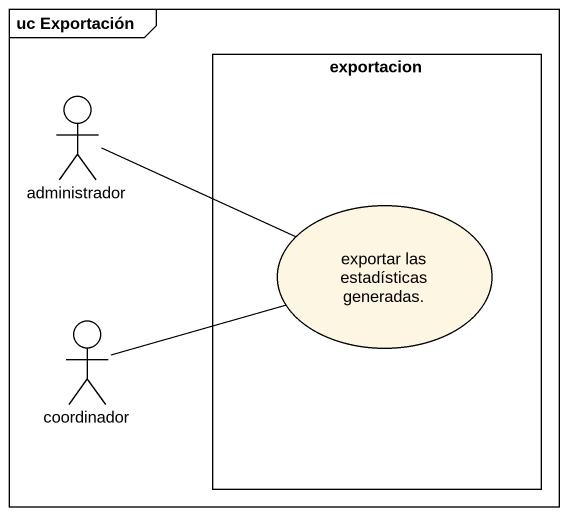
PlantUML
@startuml
mainframe uc Exportación
actor administrador
rectangle exportacion {
  usecase "exportar las estadísticas generadas." as exportar_las_estadísticas
}
actor coordinador
administrador -right- exportar_las_estadísticas
coordinador -right- exportar_las_estadísticas
@enduml
